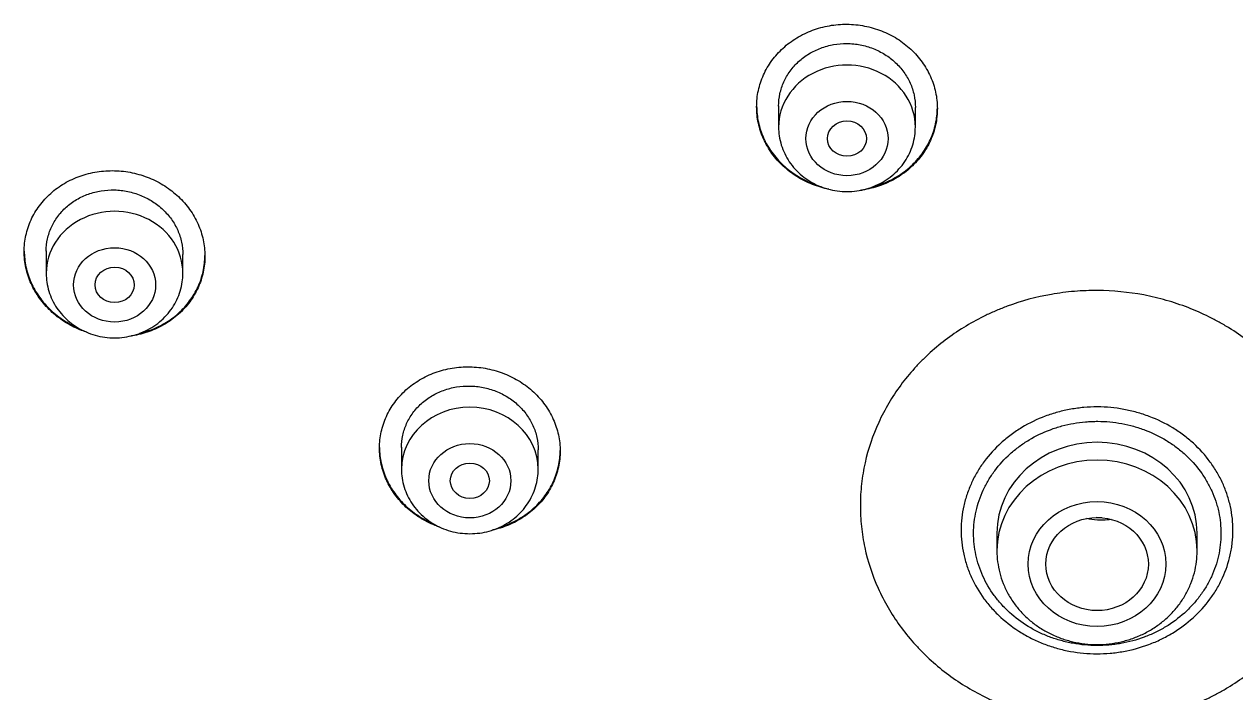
# Model space of a CAD drawing. Header units: millimetres. Extents: x 976 to 9349, y -1578 to 2211.
# Drawn here: x 2935.168 to 2937.648, y 982.156 to 983.525 of the extents above; entities that cross this region are included whole.
import ezdxf

# ---------------------------------------------------------------- set-up
doc = ezdxf.new("R2010")
doc.units = ezdxf.units.MM
doc.layers.add('Wbudowane', color=175, linetype='Continuous')

# ---------------------------------------------------------------- blocks, each defined once
blk = doc.blocks.new('Z$W@#21058')
for p, q in [((18.665, 139.4765), (18.665, 139.4332)), ((18.945, 139.4332), (18.945, 139.4735)), ((17.1652, 139.1795), (17.1652, 139.1338)), ((17.4452, 139.1338), (17.4452, 139.1721)), ((17.8927, 138.7776), (17.8927, 138.7328)), ((18.1727, 138.7328), (18.1727, 138.7725)), ((19.112, 138.602), (19.112, 138.5657)), ((19.522, 138.5657), (19.522, 138.602))]:
    blk.add_line(p, q)
for centre, major_axis, start_param, end_param in [((18.805, 139.4332), (0.14, 0), 0, 3.141593), ((17.3052, 139.1338), (0.14, 0), 0, 3.141593), ((18.0327, 138.7328), (-0.14, 0), 3.141598, 6.283185), ((19.317, 138.602), (-0.205, 0), 3.141593, 6.283185), ((19.317, 138.5657), (-0.205, 0), 3.141593, 6.283185)]:
    blk.add_ellipse(centre, major_axis=major_axis, ratio=0.906308, start_param=start_param, end_param=end_param)
for centre, major_axis, ratio in [((18.805, 139.4096), (0.084, 0), 0.906308), ((18.805, 139.4095), (0.04, 0), 0.90637), ((17.3052, 139.1101), (-0.084, 0), 0.906308), ((17.3054, 139.11), (0.0401, -0.0003), 0.905509), ((18.0327, 138.7092), (0.084, 0), 0.906308), ((18.0327, 138.7092), (0.04, 0), 0.906246), ((19.317, 138.5386), (-0.141, 0), 0.906308), ((19.3171, 138.5385), (0.105, -0.0002), 0.90652)]:
    blk.add_ellipse(centre, major_axis=major_axis, ratio=ratio)
for points, knots in [([(18.62, 139.4745), (18.62, 139.4858), (18.6212, 139.4969), (18.6247, 139.5132), (18.6262, 139.5186), (18.6297, 139.5293), (18.6318, 139.5347), (18.6387, 139.5501), (18.6444, 139.5599), (18.6545, 139.5737), (18.6581, 139.5782), (18.6659, 139.5868), (18.6699, 139.5909), (18.6827, 139.6026), (18.6921, 139.6096), (18.7072, 139.6188), (18.7125, 139.6217), (18.7232, 139.6269), (18.7341, 139.6315), (18.7455, 139.6352), (18.7571, 139.6383), (18.763, 139.6396), (18.7809, 139.6428), (18.7929, 139.6437), (18.811, 139.6436), (18.8171, 139.6432), (18.8292, 139.642), (18.8352, 139.6411), (18.853, 139.6377), (18.8646, 139.6343), (18.8814, 139.6278), (18.8869, 139.6253), (18.8976, 139.6199), (18.9028, 139.617), (18.9178, 139.6075), (18.9272, 139.6004), (18.9444, 139.5843), (18.9521, 139.5756), (18.9621, 139.5616), (18.9652, 139.5568), (18.971, 139.5469), (18.9736, 139.5417), (18.9806, 139.5262), (18.9841, 139.5155), (18.9876, 139.499), (18.9885, 139.4935), (18.9897, 139.4823), (18.99, 139.4767), (18.99, 139.46), (18.9888, 139.4489), (18.9853, 139.4324), (18.9838, 139.4269), (18.9803, 139.4163), (18.9762, 139.4058), (18.9711, 139.3958), (18.9654, 139.386), (18.9623, 139.3812), (18.9521, 139.3672), (18.9445, 139.3587), (18.9317, 139.347), (18.9272, 139.3433), (18.9178, 139.3362), (18.9129, 139.3329), (18.8978, 139.3237), (18.8871, 139.3186), (18.8704, 139.3123), (18.8646, 139.3104), (18.8529, 139.3073), (18.8471, 139.306), (18.8382, 139.3044), (18.8353, 139.304), (18.8323, 139.3036)], [0, 0, 0, 0, 0.043013, 0.043013, 0.064519, 0.064519, 0.086026, 0.086026, 0.129039, 0.129039, 0.150545, 0.150545, 0.172052, 0.172052, 0.215065, 0.215065, 0.236571, 0.236571, 0.258078, 0.279584, 0.279584, 0.301091, 0.301091, 0.344104, 0.344104, 0.36561, 0.36561, 0.387117, 0.387117, 0.43013, 0.43013, 0.451636, 0.451636, 0.473143, 0.473143, 0.516156, 0.516156, 0.559169, 0.559169, 0.580675, 0.580675, 0.602182, 0.602182, 0.645195, 0.645195, 0.666701, 0.666701, 0.688208, 0.688208, 0.731221, 0.731221, 0.752727, 0.752727, 0.774233, 0.79574, 0.79574, 0.817246, 0.817246, 0.860259, 0.860259, 0.881766, 0.881766, 0.903272, 0.903272, 0.946285, 0.946285, 0.967792, 0.967792, 0.989298, 0.989298, 1, 1, 1, 1]), ([(18.665, 139.4762), (18.665, 139.4846), (18.6659, 139.493), (18.6686, 139.5054), (18.6697, 139.5096), (18.6723, 139.5176), (18.6754, 139.5256), (18.6793, 139.5331), (18.6836, 139.5406), (18.686, 139.5442), (18.6937, 139.5548), (18.6995, 139.5612), (18.7091, 139.5701), (18.7125, 139.5729), (18.7197, 139.5782), (18.7234, 139.5808), (18.7348, 139.5877), (18.7428, 139.5916), (18.7555, 139.5963), (18.7599, 139.5978), (18.7687, 139.6001), (18.7732, 139.6011), (18.7866, 139.6035), (18.7957, 139.6042), (18.8095, 139.6041), (18.8141, 139.6038), (18.8233, 139.6029), (18.8323, 139.6016), (18.8411, 139.5995), (18.8499, 139.597), (18.8543, 139.5955), (18.867, 139.5905), (18.8751, 139.5864), (18.8865, 139.5793), (18.8902, 139.5767), (18.8973, 139.5713), (18.9007, 139.5684), (18.9104, 139.5594), (18.9162, 139.5528), (18.9239, 139.5422), (18.9263, 139.5385), (18.9306, 139.531), (18.9345, 139.5233), (18.9376, 139.5153), (18.9402, 139.5072), (18.9414, 139.5031), (18.9441, 139.4905), (18.945, 139.4821), (18.945, 139.4735)], [0, 0, 0, 0, 0.062398, 0.062398, 0.093652, 0.093652, 0.124905, 0.156158, 0.156158, 0.187412, 0.187412, 0.249919, 0.249919, 0.281172, 0.281172, 0.312425, 0.312425, 0.374932, 0.374932, 0.406186, 0.406186, 0.437439, 0.437439, 0.499946, 0.499946, 0.531199, 0.531199, 0.562453, 0.593706, 0.593706, 0.624959, 0.624959, 0.687466, 0.687466, 0.718719, 0.718719, 0.749973, 0.749973, 0.81248, 0.81248, 0.843733, 0.843733, 0.874986, 0.90624, 0.90624, 0.937493, 0.937493, 1, 1, 1, 1]), ([(18.62, 139.4756), (18.6201, 139.4647), (18.6213, 139.454), (18.6247, 139.4379), (18.6262, 139.4325), (18.6297, 139.4217), (18.6318, 139.4164), (18.6387, 139.4008), (18.6444, 139.3909), (18.6545, 139.3769), (18.6581, 139.3724), (18.6658, 139.3636), (18.6699, 139.3594), (18.6827, 139.3475), (18.692, 139.3403), (18.7071, 139.3308), (18.7124, 139.3278), (18.7231, 139.3225), (18.7317, 139.3186), (18.7406, 139.3154), (18.744, 139.3143)], [0, 0, 0, 0, 0.154669, 0.154669, 0.234529, 0.234529, 0.314389, 0.314389, 0.474109, 0.474109, 0.553969, 0.553969, 0.633829, 0.633829, 0.793549, 0.793549, 0.873409, 0.873409, 0.95327, 1, 1, 1, 1]), ([(18.7675, 139.3059), (18.7621, 139.307), (18.7567, 139.3083), (18.7456, 139.3115), (18.7399, 139.3135), (18.723, 139.32), (18.7124, 139.3254), (18.6973, 139.3348), (18.6924, 139.3382), (18.683, 139.3454), (18.6785, 139.3492), (18.6657, 139.3612), (18.658, 139.3698), (18.6479, 139.3839), (18.6448, 139.3888), (18.639, 139.3987), (18.6339, 139.4088), (18.6298, 139.4193), (18.6263, 139.43), (18.6248, 139.4355), (18.6212, 139.4521), (18.62, 139.4633), (18.62, 139.4745)], [0, 0, 0, 0, 0.065763, 0.065763, 0.137627, 0.137627, 0.281356, 0.281356, 0.35322, 0.35322, 0.425085, 0.425085, 0.568813, 0.568813, 0.640678, 0.640678, 0.712542, 0.784407, 0.784407, 0.856271, 0.856271, 1, 1, 1, 1]), ([(18.8571, 139.3106), (18.8634, 139.3122), (18.8696, 139.3142), (18.8812, 139.3185), (18.8868, 139.3209), (18.8975, 139.326), (18.9027, 139.3289), (18.9177, 139.338), (18.9271, 139.345), (18.9401, 139.3568), (18.9441, 139.3609), (18.9518, 139.3695), (18.959, 139.3783), (18.9652, 139.3879), (18.971, 139.3977), (18.9736, 139.4028), (18.9805, 139.4182), (18.984, 139.4288), (18.9876, 139.4452), (18.9885, 139.4508), (18.9897, 139.4616), (18.99, 139.4669), (18.99, 139.4722)], [0, 0, 0, 0, 0.083276, 0.083276, 0.160044, 0.160044, 0.236813, 0.236813, 0.390349, 0.390349, 0.467117, 0.467117, 0.543885, 0.620653, 0.620653, 0.697422, 0.697422, 0.850958, 0.850958, 0.927726, 0.927726, 1, 1, 1, 1]), ([(18.665, 139.4332), (18.665, 139.4265), (18.6659, 139.4151), (18.6701, 139.3961), (18.677, 139.3787), (18.6865, 139.3619), (18.6985, 139.3467), (18.7127, 139.3332), (18.7287, 139.3218), (18.7464, 139.3127), (18.7653, 139.306), (18.785, 139.302), (18.8051, 139.3006), (18.8253, 139.302), (18.845, 139.3061), (18.8639, 139.3128), (18.8815, 139.322), (18.8976, 139.3335), (18.9118, 139.347), (18.9237, 139.3622), (18.9332, 139.3791), (18.9401, 139.3966), (18.9441, 139.4154), (18.945, 139.4267), (18.945, 139.4332)], [0, 0, 0, 0, 0.043723, 0.08855, 0.133515, 0.178674, 0.224062, 0.269684, 0.315523, 0.361546, 0.407709, 0.453968, 0.500279, 0.546601, 0.592892, 0.639107, 0.685199, 0.73112, 0.776832, 0.822308, 0.867548, 0.912577, 0.957444, 1, 1, 1, 1]), ([(17.1202, 139.1784), (17.1202, 139.1897), (17.1214, 139.2007), (17.125, 139.2169), (17.1264, 139.2223), (17.13, 139.2329), (17.132, 139.2382), (17.139, 139.2534), (17.1447, 139.2631), (17.1548, 139.2767), (17.1584, 139.2811), (17.1662, 139.2896), (17.1703, 139.2936), (17.1831, 139.3051), (17.1924, 139.3119), (17.2076, 139.3208), (17.2129, 139.3236), (17.2235, 139.3285), (17.2345, 139.333), (17.2458, 139.3364), (17.2574, 139.3394), (17.2634, 139.3406), (17.2813, 139.3434), (17.2932, 139.3441), (17.3113, 139.3437), (17.3174, 139.3433), (17.3295, 139.3418), (17.3355, 139.3409), (17.3533, 139.3371), (17.3648, 139.3336), (17.3816, 139.3268), (17.3871, 139.3243), (17.3978, 139.3187), (17.403, 139.3157), (17.418, 139.3061), (17.4274, 139.2989), (17.4446, 139.2826), (17.4523, 139.2738), (17.4623, 139.2597), (17.4654, 139.2549), (17.4712, 139.2449), (17.4738, 139.2397), (17.4808, 139.2241), (17.4843, 139.2134), (17.4878, 139.197), (17.4887, 139.1914), (17.4899, 139.1802), (17.4902, 139.1746), (17.4902, 139.158), (17.4891, 139.1469), (17.4855, 139.1306), (17.484, 139.1251), (17.4805, 139.1145), (17.4764, 139.1042), (17.4713, 139.0943), (17.4656, 139.0846), (17.4624, 139.0798), (17.4523, 139.0661), (17.4446, 139.0577), (17.4318, 139.0462), (17.4273, 139.0426), (17.4179, 139.0357), (17.413, 139.0325), (17.3979, 139.0236), (17.3872, 139.0186), (17.3704, 139.0127), (17.3647, 139.0109), (17.353, 139.008), (17.3472, 139.0068), (17.3403, 139.0057), (17.3393, 139.0055), (17.3383, 139.0054)], [0, 0, 0, 0, 0.043324, 0.043324, 0.064987, 0.064987, 0.086649, 0.086649, 0.129973, 0.129973, 0.151636, 0.151636, 0.173298, 0.173298, 0.216622, 0.216622, 0.238285, 0.238285, 0.259947, 0.281609, 0.281609, 0.303271, 0.303271, 0.346596, 0.346596, 0.368258, 0.368258, 0.38992, 0.38992, 0.433245, 0.433245, 0.454907, 0.454907, 0.476569, 0.476569, 0.519894, 0.519894, 0.563218, 0.563218, 0.584881, 0.584881, 0.606543, 0.606543, 0.649867, 0.649867, 0.67153, 0.67153, 0.693192, 0.693192, 0.736516, 0.736516, 0.758179, 0.758179, 0.779841, 0.801503, 0.801503, 0.823165, 0.823165, 0.86649, 0.86649, 0.888152, 0.888152, 0.909814, 0.909814, 0.953139, 0.953139, 0.974801, 0.974801, 0.996463, 0.996463, 1, 1, 1, 1]), ([(17.1652, 139.1792), (17.1652, 139.1876), (17.1661, 139.1959), (17.1688, 139.2083), (17.1699, 139.2124), (17.1726, 139.2204), (17.1757, 139.2283), (17.1796, 139.2358), (17.1839, 139.2431), (17.1863, 139.2467), (17.1939, 139.2571), (17.1998, 139.2634), (17.2094, 139.2721), (17.2128, 139.2748), (17.22, 139.28), (17.2237, 139.2825), (17.2351, 139.2892), (17.2432, 139.293), (17.2559, 139.2975), (17.2602, 139.2988), (17.269, 139.301), (17.2735, 139.3019), (17.2869, 139.3041), (17.296, 139.3047), (17.3145, 139.3042), (17.3236, 139.3031), (17.337, 139.3003), (17.3414, 139.2992), (17.3502, 139.2965), (17.3545, 139.295), (17.3673, 139.2898), (17.3753, 139.2857), (17.3867, 139.2784), (17.3904, 139.2758), (17.3975, 139.2702), (17.4009, 139.2673), (17.4106, 139.2582), (17.4164, 139.2516), (17.4241, 139.2408), (17.4265, 139.2371), (17.4308, 139.2296), (17.4347, 139.2219), (17.4378, 139.2139), (17.4405, 139.2058), (17.4416, 139.2016), (17.4443, 139.1891), (17.4452, 139.1806), (17.4452, 139.1721)], [0, 0, 0, 0, 0.06239, 0.06239, 0.093644, 0.093644, 0.124898, 0.156151, 0.156151, 0.187405, 0.187405, 0.249912, 0.249912, 0.281166, 0.281166, 0.31242, 0.31242, 0.374927, 0.374927, 0.406181, 0.406181, 0.437434, 0.437434, 0.499942, 0.499942, 0.562449, 0.562449, 0.593702, 0.593702, 0.624956, 0.624956, 0.687463, 0.687463, 0.718717, 0.718717, 0.749971, 0.749971, 0.812478, 0.812478, 0.843732, 0.843732, 0.874985, 0.906239, 0.906239, 0.937493, 0.937493, 1, 1, 1, 1]), ([(17.1202, 139.1794), (17.1203, 139.1685), (17.1215, 139.1578), (17.125, 139.1417), (17.1264, 139.1363), (17.1299, 139.1255), (17.132, 139.1201), (17.139, 139.1045), (17.1447, 139.0946), (17.1547, 139.0804), (17.1583, 139.0758), (17.1661, 139.067), (17.1701, 139.0627), (17.1829, 139.0507), (17.1922, 139.0434), (17.2074, 139.0337), (17.2126, 139.0306), (17.2222, 139.0256), (17.2266, 139.0236), (17.231, 139.0217)], [0, 0, 0, 0, 0.16515, 0.16515, 0.250295, 0.250295, 0.335439, 0.335439, 0.505729, 0.505729, 0.590873, 0.590873, 0.676018, 0.676018, 0.846307, 0.846307, 0.931452, 0.931452, 1, 1, 1, 1]), ([(17.2469, 139.0137), (17.2427, 139.015), (17.2385, 139.0166), (17.2232, 139.0228), (17.2126, 139.0283), (17.1976, 139.0379), (17.1927, 139.0413), (17.1832, 139.0487), (17.1788, 139.0526), (17.166, 139.0647), (17.1583, 139.0734), (17.1482, 139.0876), (17.145, 139.0925), (17.1393, 139.1025), (17.1341, 139.1126), (17.13, 139.1232), (17.1265, 139.1339), (17.125, 139.1394), (17.1214, 139.156), (17.1202, 139.1672), (17.1202, 139.1784)], [0, 0, 0, 0, 0.0571061, 0.0571061, 0.2142551, 0.2142551, 0.2928296, 0.2928296, 0.3714041, 0.3714041, 0.528553, 0.528553, 0.6071275, 0.6071275, 0.685702, 0.7642765, 0.7642765, 0.842851, 0.842851, 1, 1, 1, 1]), ([(17.3572, 139.0111), (17.3634, 139.0126), (17.3696, 139.0144), (17.3813, 139.0186), (17.3869, 139.0208), (17.3976, 139.0258), (17.4028, 139.0286), (17.4179, 139.0374), (17.4272, 139.0442), (17.4402, 139.0558), (17.4443, 139.0598), (17.452, 139.0682), (17.4592, 139.077), (17.4654, 139.0863), (17.4711, 139.0961), (17.4738, 139.1011), (17.4808, 139.1164), (17.4843, 139.1269), (17.4878, 139.1432), (17.4887, 139.1487), (17.4899, 139.1596), (17.4902, 139.1649), (17.4902, 139.1701)], [0, 0, 0, 0, 0.083353, 0.083353, 0.160079, 0.160079, 0.236804, 0.236804, 0.390256, 0.390256, 0.466982, 0.466982, 0.543708, 0.620434, 0.620434, 0.697159, 0.697159, 0.850611, 0.850611, 0.927337, 0.927337, 1, 1, 1, 1]), ([(17.1652, 139.1338), (17.1652, 139.127), (17.1661, 139.1156), (17.1703, 139.0967), (17.1772, 139.0792), (17.1868, 139.0624), (17.1987, 139.0473), (17.2129, 139.0338), (17.229, 139.0224), (17.2466, 139.0133), (17.2655, 139.0066), (17.2852, 139.0025), (17.3053, 139.0012), (17.3255, 139.0026), (17.3452, 139.0067), (17.3641, 139.0134), (17.3818, 139.0226), (17.3978, 139.034), (17.412, 139.0476), (17.4239, 139.0628), (17.4334, 139.0796), (17.4403, 139.0971), (17.4443, 139.116), (17.4452, 139.1272), (17.4452, 139.1338)], [0, 0, 0, 0, 0.043723, 0.08855, 0.133515, 0.178674, 0.224062, 0.269684, 0.315523, 0.361546, 0.407709, 0.453968, 0.500279, 0.546601, 0.592892, 0.639107, 0.685199, 0.73112, 0.776832, 0.822308, 0.867548, 0.912577, 0.957444, 1, 1, 1, 1]), ([(19.801, 138.6523), (19.8009, 138.623), (19.7977, 138.5943), (19.7883, 138.5519), (19.7844, 138.5379), (19.7775, 138.5171), (19.7749, 138.5102), (19.7695, 138.4964), (19.7666, 138.4897), (19.7513, 138.4563), (19.7363, 138.4309), (19.7143, 138.401), (19.7097, 138.3951), (19.7002, 138.3835), (19.6952, 138.3778), (19.68, 138.361), (19.6693, 138.3503), (19.6357, 138.3199), (19.6113, 138.3017), (19.5781, 138.2817), (19.5713, 138.2779), (19.5576, 138.2705), (19.5507, 138.2669), (19.5297, 138.2568), (19.5011, 138.2447), (19.4714, 138.2352), (19.4486, 138.229), (19.4409, 138.2271), (19.4255, 138.2237), (19.4177, 138.2221), (19.3786, 138.2153), (19.3471, 138.2127), (19.2998, 138.213), (19.2839, 138.2138), (19.2601, 138.2161), (19.2522, 138.217), (19.2364, 138.2193), (19.2286, 138.2206), (19.1898, 138.2279), (19.1597, 138.2365), (19.1231, 138.2506), (19.1158, 138.2535), (19.1014, 138.2599), (19.0942, 138.2632), (19.0732, 138.2736), (19.0597, 138.2812), (19.0204, 138.3055), (18.9959, 138.324), (18.9678, 138.35), (18.9623, 138.3553), (18.9516, 138.3661), (18.9465, 138.3717), (18.9315, 138.3885), (18.9127, 138.4119), (18.8965, 138.4368), (18.8816, 138.4625), (18.8748, 138.4758), (18.8566, 138.5162), (18.8476, 138.5438), (18.8399, 138.5794), (18.8386, 138.5865), (18.8363, 138.6009), (18.8353, 138.6082), (18.833, 138.63), (18.8316, 138.6591), (18.8332, 138.6882), (18.8365, 138.7173), (18.8389, 138.7317), (18.8483, 138.7741), (18.8576, 138.8017), (18.876, 138.8418), (18.8829, 138.855), (18.898, 138.8805), (18.9143, 138.9052), (18.9332, 138.9282), (18.9483, 138.9449), (18.9535, 138.9503), (18.9642, 138.961), (18.9698, 138.9663), (18.9981, 138.9919), (19.0226, 139.01), (19.0621, 139.0338), (19.0757, 139.0411), (19.0967, 139.0513), (19.1039, 139.0545), (19.1183, 139.0606), (19.1256, 139.0635), (19.1623, 139.0771), (19.1925, 139.0853), (19.2314, 139.092), (19.2392, 139.0932), (19.2549, 139.0953), (19.2629, 139.0961), (19.2867, 139.0981), (19.3025, 139.0987), (19.3499, 139.0983), (19.3813, 139.0953), (19.4204, 139.0879), (19.4282, 139.0862), (19.4436, 139.0826), (19.4513, 139.0806), (19.474, 139.0741), (19.5037, 139.0642), (19.5322, 139.0516), (19.5532, 139.0412), (19.5601, 139.0376), (19.5737, 139.03), (19.5805, 139.026), (19.6135, 139.0056), (19.6379, 138.9871), (19.6713, 138.9562), (19.6819, 138.9454), (19.6971, 138.9283), (19.702, 138.9225), (19.7114, 138.9108), (19.7159, 138.9048), (19.7378, 138.8746), (19.7526, 138.849), (19.7677, 138.8154), (19.7706, 138.8086), (19.7759, 138.7948), (19.7784, 138.7878), (19.7852, 138.7669), (19.789, 138.7529), (19.7981, 138.7103), (19.8011, 138.6815), (19.801, 138.6523)], [0, 0, 0, 0, 0.03125, 0.03125, 0.046875, 0.046875, 0.054688, 0.054688, 0.0625, 0.0625, 0.09375, 0.09375, 0.101562, 0.101562, 0.109375, 0.109375, 0.125, 0.125, 0.15625, 0.15625, 0.164062, 0.164062, 0.171875, 0.171875, 0.1875, 0.203125, 0.203125, 0.210937, 0.210937, 0.21875, 0.21875, 0.25, 0.25, 0.265625, 0.265625, 0.273437, 0.273437, 0.28125, 0.28125, 0.3125, 0.3125, 0.320312, 0.320312, 0.328125, 0.328125, 0.34375, 0.34375, 0.375, 0.375, 0.382812, 0.382812, 0.390625, 0.390625, 0.40625, 0.421875, 0.421875, 0.4375, 0.4375, 0.46875, 0.46875, 0.476562, 0.476562, 0.484375, 0.484375, 0.5, 0.515625, 0.515625, 0.53125, 0.53125, 0.5625, 0.5625, 0.578125, 0.578125, 0.59375, 0.609375, 0.609375, 0.617187, 0.617187, 0.625, 0.625, 0.65625, 0.65625, 0.671875, 0.671875, 0.679687, 0.679687, 0.6875, 0.6875, 0.71875, 0.71875, 0.726562, 0.726562, 0.734375, 0.734375, 0.75, 0.75, 0.78125, 0.78125, 0.789062, 0.789062, 0.796875, 0.796875, 0.8125, 0.828125, 0.828125, 0.835937, 0.835937, 0.84375, 0.84375, 0.875, 0.875, 0.890625, 0.890625, 0.898437, 0.898437, 0.90625, 0.90625, 0.9375, 0.9375, 0.945312, 0.945312, 0.953125, 0.953125, 0.96875, 0.96875, 1, 1, 1, 1]), ([(17.8477, 138.776), (17.8477, 138.7872), (17.8489, 138.7982), (17.8524, 138.8144), (17.8539, 138.8197), (17.8574, 138.8303), (17.8595, 138.8356), (17.8664, 138.8509), (17.8721, 138.8605), (17.8822, 138.8741), (17.8858, 138.8786), (17.8936, 138.8871), (17.8977, 138.8911), (17.9105, 138.9026), (17.9198, 138.9095), (17.935, 138.9185), (17.9402, 138.9213), (17.9509, 138.9263), (17.9618, 138.9309), (17.9732, 138.9344), (17.9848, 138.9374), (17.9907, 138.9387), (18.0086, 138.9416), (18.0206, 138.9425), (18.0387, 138.9422), (18.0448, 138.9418), (18.0569, 138.9405), (18.0629, 138.9396), (18.0807, 138.936), (18.0922, 138.9326), (18.109, 138.926), (18.1146, 138.9235), (18.1253, 138.9181), (18.1304, 138.9151), (18.1455, 138.9057), (18.1548, 138.8985), (18.1721, 138.8824), (18.1797, 138.8738), (18.1898, 138.8598), (18.1929, 138.855), (18.1986, 138.8451), (18.2013, 138.84), (18.2082, 138.8245), (18.2117, 138.8139), (18.2153, 138.7976), (18.2162, 138.792), (18.2174, 138.7809), (18.2177, 138.7753), (18.2177, 138.7587), (18.2165, 138.7478), (18.213, 138.7314), (18.2115, 138.726), (18.208, 138.7155), (18.2039, 138.7051), (18.1988, 138.6952), (18.1931, 138.6855), (18.1899, 138.6808), (18.1798, 138.667), (18.1721, 138.6586), (18.1593, 138.6471), (18.1548, 138.6434), (18.1454, 138.6365), (18.1405, 138.6333), (18.1254, 138.6243), (18.1148, 138.6193), (18.098, 138.6132), (18.0922, 138.6114), (18.0837, 138.6091), (18.081, 138.6085), (18.0783, 138.6079)], [0, 0, 0, 0, 0.0439921, 0.0439921, 0.0659882, 0.0659882, 0.0879843, 0.0879843, 0.1319764, 0.1319764, 0.1539725, 0.1539725, 0.1759685, 0.1759685, 0.2199606, 0.2199606, 0.2419567, 0.2419567, 0.2639528, 0.2859488, 0.2859488, 0.3079449, 0.3079449, 0.351937, 0.351937, 0.3739331, 0.3739331, 0.3959292, 0.3959292, 0.4399213, 0.4399213, 0.4619174, 0.4619174, 0.4839134, 0.4839134, 0.5279055, 0.5279055, 0.5718977, 0.5718977, 0.5938937, 0.5938937, 0.6158898, 0.6158898, 0.6598819, 0.6598819, 0.681878, 0.681878, 0.7038741, 0.7038741, 0.7478662, 0.7478662, 0.7698623, 0.7698623, 0.7918583, 0.8138544, 0.8138544, 0.8358505, 0.8358505, 0.8798426, 0.8798426, 0.9018386, 0.9018386, 0.9238347, 0.9238347, 0.9678268, 0.9678268, 0.9898229, 0.9898229, 1, 1, 1, 1]), ([(17.8927, 138.7773), (17.8927, 138.7856), (17.8936, 138.7939), (17.8962, 138.8062), (17.8974, 138.8104), (17.9, 138.8183), (17.9031, 138.8262), (17.907, 138.8337), (17.9113, 138.841), (17.9137, 138.8446), (17.9214, 138.855), (17.9272, 138.8614), (17.9369, 138.8701), (17.9402, 138.8728), (17.9474, 138.8781), (17.9511, 138.8805), (17.9625, 138.8873), (17.9706, 138.8911), (17.9833, 138.8957), (17.9876, 138.8971), (17.9964, 138.8994), (18.0009, 138.9003), (18.0143, 138.9026), (18.0234, 138.9032), (18.0372, 138.903), (18.0418, 138.9027), (18.0509, 138.9018), (18.0599, 138.9004), (18.0688, 138.8982), (18.0776, 138.8956), (18.082, 138.8941), (18.0947, 138.8891), (18.1027, 138.885), (18.1141, 138.8779), (18.1178, 138.8753), (18.125, 138.8698), (18.1284, 138.8669), (18.1381, 138.8579), (18.1439, 138.8514), (18.1515, 138.8408), (18.1539, 138.8371), (18.1583, 138.8296), (18.1622, 138.822), (18.1653, 138.8141), (18.1679, 138.806), (18.1691, 138.8019), (18.1718, 138.7894), (18.1727, 138.781), (18.1727, 138.7725)], [0, 0, 0, 0, 0.0623933, 0.0623933, 0.0936469, 0.0936469, 0.1249004, 0.156154, 0.156154, 0.1874075, 0.1874075, 0.2499147, 0.2499147, 0.2811682, 0.2811682, 0.3124218, 0.3124218, 0.3749289, 0.3749289, 0.4061824, 0.4061824, 0.437436, 0.437436, 0.4999431, 0.4999431, 0.5311967, 0.5311967, 0.5624502, 0.5937038, 0.5937038, 0.6249573, 0.6249573, 0.6874644, 0.6874644, 0.718718, 0.718718, 0.7499716, 0.7499716, 0.8124787, 0.8124787, 0.8437322, 0.8437322, 0.8749858, 0.9062393, 0.9062393, 0.9374929, 0.9374929, 1, 1, 1, 1]), ([(19.0388, 138.6081), (19.0388, 138.6247), (19.0406, 138.6413), (19.0452, 138.6617), (19.0462, 138.6657), (19.0484, 138.6738), (19.0497, 138.6778), (19.0537, 138.6896), (19.0598, 138.7051), (19.0676, 138.72), (19.0741, 138.7309), (19.0763, 138.7345), (19.0811, 138.7416), (19.0835, 138.7452), (19.0963, 138.7624), (19.1078, 138.7751), (19.1271, 138.7925), (19.1339, 138.7981), (19.1481, 138.8086), (19.1554, 138.8135), (19.1782, 138.8272), (19.1942, 138.8349), (19.2195, 138.8444), (19.2282, 138.8472), (19.2456, 138.8519), (19.2633, 138.8559), (19.2812, 138.8583), (19.2993, 138.8598), (19.3084, 138.8602), (19.336, 138.8602), (19.3541, 138.8585), (19.3807, 138.8536), (19.3895, 138.8516), (19.4026, 138.8479), (19.407, 138.8466), (19.4156, 138.8438), (19.4199, 138.8423), (19.4409, 138.8343), (19.4569, 138.8265), (19.4758, 138.815), (19.4795, 138.8126), (19.4869, 138.8077), (19.4905, 138.8051), (19.5011, 138.7971), (19.5078, 138.7916), (19.5271, 138.774), (19.5386, 138.7613), (19.5512, 138.744), (19.5537, 138.7404), (19.5584, 138.7333), (19.5606, 138.7297), (19.567, 138.7187), (19.5748, 138.7038), (19.5809, 138.6883), (19.5848, 138.6764), (19.586, 138.6724), (19.5882, 138.6644), (19.5892, 138.6603), (19.5937, 138.6399), (19.5954, 138.6235), (19.5954, 138.5988), (19.5949, 138.5905), (19.5935, 138.5781), (19.593, 138.574), (19.5916, 138.5658), (19.5908, 138.5617), (19.5863, 138.5415), (19.5811, 138.5257), (19.5706, 138.5028), (19.5666, 138.4952), (19.558, 138.4806), (19.5533, 138.4736), (19.5381, 138.4531), (19.5266, 138.4403), (19.5006, 138.4168), (19.4865, 138.4064), (19.4639, 138.3927), (19.4561, 138.3885), (19.44, 138.3807), (19.4316, 138.3771), (19.4063, 138.3677), (19.389, 138.3629), (19.3667, 138.3589), (19.3622, 138.3582), (19.3531, 138.357), (19.3486, 138.3565), (19.3349, 138.3553), (19.3258, 138.3549), (19.2985, 138.355), (19.2805, 138.3566), (19.2581, 138.3607), (19.2536, 138.3616), (19.2447, 138.3637), (19.2403, 138.3648), (19.2272, 138.3684), (19.2101, 138.374), (19.1938, 138.3811), (19.1817, 138.3869), (19.1777, 138.389), (19.1699, 138.3933), (19.166, 138.3955), (19.147, 138.4071), (19.133, 138.4176), (19.1138, 138.4351), (19.1076, 138.4412), (19.0989, 138.4509), (19.0961, 138.4542), (19.0907, 138.4609), (19.088, 138.4642), (19.0754, 138.4814), (19.0669, 138.496), (19.0582, 138.5151), (19.0565, 138.519), (19.0535, 138.5268), (19.052, 138.5308), (19.0481, 138.5427), (19.0459, 138.5507), (19.0406, 138.5749), (19.0388, 138.5914), (19.0388, 138.6081)], [0, 0, 0, 0, 0.03125, 0.03125, 0.039063, 0.039063, 0.046875, 0.046875, 0.0625, 0.078125, 0.078125, 0.085938, 0.085938, 0.09375, 0.09375, 0.125, 0.125, 0.140625, 0.140625, 0.15625, 0.15625, 0.1875, 0.1875, 0.203125, 0.203125, 0.21875, 0.234375, 0.234375, 0.25, 0.25, 0.28125, 0.28125, 0.296875, 0.296875, 0.304688, 0.304688, 0.3125, 0.3125, 0.34375, 0.34375, 0.351563, 0.351563, 0.359375, 0.359375, 0.375, 0.375, 0.40625, 0.40625, 0.414063, 0.414063, 0.421875, 0.421875, 0.4375, 0.453125, 0.453125, 0.460938, 0.460938, 0.46875, 0.46875, 0.5, 0.5, 0.515625, 0.515625, 0.523438, 0.523438, 0.53125, 0.53125, 0.5625, 0.5625, 0.578125, 0.578125, 0.59375, 0.59375, 0.625, 0.625, 0.65625, 0.65625, 0.671875, 0.671875, 0.6875, 0.6875, 0.71875, 0.71875, 0.726562, 0.726562, 0.734375, 0.734375, 0.75, 0.75, 0.78125, 0.78125, 0.789062, 0.789062, 0.796875, 0.796875, 0.8125, 0.828125, 0.828125, 0.835938, 0.835938, 0.84375, 0.84375, 0.875, 0.875, 0.890625, 0.890625, 0.898438, 0.898438, 0.90625, 0.90625, 0.9375, 0.9375, 0.945313, 0.945313, 0.953125, 0.953125, 0.96875, 0.96875, 1, 1, 1, 1]), ([(19.0642, 138.602), (19.0642, 138.5869), (19.0658, 138.572), (19.0705, 138.5499), (19.0725, 138.5427), (19.0772, 138.5282), (19.0801, 138.5211), (19.0895, 138.5002), (19.0972, 138.487), (19.1087, 138.4713), (19.111, 138.4683), (19.116, 138.4622), (19.1185, 138.4592), (19.1264, 138.4504), (19.132, 138.4448), (19.1495, 138.4289), (19.1622, 138.4193), (19.1794, 138.4088), (19.183, 138.4068), (19.1901, 138.4028), (19.1937, 138.401), (19.2047, 138.3956), (19.2196, 138.3892), (19.2351, 138.3841), (19.247, 138.3808), (19.251, 138.3798), (19.2591, 138.3779), (19.2631, 138.3771), (19.2836, 138.3733), (19.3, 138.3718), (19.3248, 138.3717), (19.333, 138.3721), (19.3455, 138.3731), (19.3497, 138.3736), (19.3579, 138.3747), (19.362, 138.3753), (19.3823, 138.3789), (19.3981, 138.3832), (19.4211, 138.3917), (19.4287, 138.395), (19.4434, 138.402), (19.4505, 138.4058), (19.4712, 138.4182), (19.484, 138.4277), (19.5018, 138.4437), (19.5074, 138.4493), (19.5179, 138.4608), (19.5278, 138.4728), (19.5364, 138.4856), (19.5443, 138.4989), (19.5479, 138.5057), (19.5575, 138.5266), (19.5624, 138.5409), (19.5673, 138.5629), (19.5686, 138.5704), (19.5703, 138.5854), (19.5707, 138.5929), (19.5708, 138.6154), (19.5693, 138.6303), (19.5653, 138.6488), (19.5644, 138.6525), (19.5624, 138.6598), (19.5613, 138.6635), (19.5577, 138.6743), (19.5522, 138.6884), (19.5452, 138.702), (19.5394, 138.7119), (19.5374, 138.7152), (19.5331, 138.7217), (19.5309, 138.7249), (19.5194, 138.7406), (19.509, 138.7522), (19.4915, 138.7682), (19.4854, 138.7732), (19.4758, 138.7805), (19.4725, 138.7828), (19.4658, 138.7873), (19.4624, 138.7895), (19.4452, 138.8), (19.4307, 138.8071), (19.4116, 138.8144), (19.4078, 138.8157), (19.3999, 138.8183), (19.3959, 138.8195), (19.384, 138.8229), (19.376, 138.8247), (19.3517, 138.8292), (19.3353, 138.8307), (19.3144, 138.8308), (19.3102, 138.8307), (19.3019, 138.8304), (19.2978, 138.8301), (19.2854, 138.8291), (19.2691, 138.8269), (19.253, 138.8234), (19.2371, 138.8191), (19.2292, 138.8165), (19.2061, 138.808), (19.1916, 138.801), (19.1709, 138.7886), (19.1642, 138.7841), (19.1512, 138.7745), (19.145, 138.7695), (19.1274, 138.7537), (19.1169, 138.7422), (19.1029, 138.7234), (19.0986, 138.7169), (19.0907, 138.7037), (19.0836, 138.6902), (19.0779, 138.6761), (19.0731, 138.6618), (19.071, 138.6545), (19.066, 138.6322), (19.0643, 138.6172), (19.0642, 138.602)], [0, 0, 0, 0, 0.03125, 0.03125, 0.046875, 0.046875, 0.0625, 0.0625, 0.09375, 0.09375, 0.101563, 0.101563, 0.109375, 0.109375, 0.125, 0.125, 0.15625, 0.15625, 0.164063, 0.164063, 0.171875, 0.171875, 0.1875, 0.203125, 0.203125, 0.210938, 0.210938, 0.21875, 0.21875, 0.25, 0.25, 0.265625, 0.265625, 0.273438, 0.273438, 0.28125, 0.28125, 0.3125, 0.3125, 0.328125, 0.328125, 0.34375, 0.34375, 0.375, 0.375, 0.390625, 0.390625, 0.40625, 0.421875, 0.421875, 0.4375, 0.4375, 0.46875, 0.46875, 0.484375, 0.484375, 0.5, 0.5, 0.53125, 0.53125, 0.539063, 0.539063, 0.546875, 0.546875, 0.5625, 0.578125, 0.578125, 0.585938, 0.585938, 0.59375, 0.59375, 0.625, 0.625, 0.640625, 0.640625, 0.648438, 0.648438, 0.65625, 0.65625, 0.6875, 0.6875, 0.695313, 0.695313, 0.703125, 0.703125, 0.71875, 0.71875, 0.75, 0.75, 0.757813, 0.757813, 0.765625, 0.765625, 0.78125, 0.796875, 0.796875, 0.8125, 0.8125, 0.84375, 0.84375, 0.859375, 0.859375, 0.875, 0.875, 0.90625, 0.90625, 0.921875, 0.921875, 0.9375, 0.953125, 0.953125, 0.96875, 0.96875, 1, 1, 1, 1]), ([(17.8477, 138.7771), (17.8478, 138.7662), (17.849, 138.7555), (17.8524, 138.7396), (17.8539, 138.7342), (17.8574, 138.7235), (17.8595, 138.7182), (17.8664, 138.7027), (17.8721, 138.6928), (17.8822, 138.6788), (17.8858, 138.6743), (17.8935, 138.6655), (17.8976, 138.6614), (17.9104, 138.6494), (17.9197, 138.6423), (17.9349, 138.6327), (17.9401, 138.6297), (17.9492, 138.6251), (17.9531, 138.6233), (17.957, 138.6216)], [0, 0, 0, 0, 0.166382, 0.166382, 0.252224, 0.252224, 0.338065, 0.338065, 0.509748, 0.509748, 0.59559, 0.59559, 0.681432, 0.681432, 0.853115, 0.853115, 0.938956, 0.938956, 1, 1, 1, 1]), ([(17.9711, 138.6142), (17.968, 138.6152), (17.965, 138.6163), (17.9507, 138.622), (17.9401, 138.6273), (17.9251, 138.6368), (17.9202, 138.6402), (17.9107, 138.6474), (17.9062, 138.6512), (17.8934, 138.6632), (17.8858, 138.6718), (17.8756, 138.6859), (17.8725, 138.6907), (17.8667, 138.7006), (17.8616, 138.7107), (17.8575, 138.7211), (17.854, 138.7318), (17.8525, 138.7372), (17.8489, 138.7537), (17.8477, 138.7648), (17.8477, 138.776)], [0, 0, 0, 0, 0.042578, 0.042578, 0.202148, 0.202148, 0.281934, 0.281934, 0.361719, 0.361719, 0.521289, 0.521289, 0.601074, 0.601074, 0.680859, 0.760645, 0.760645, 0.84043, 0.84043, 1, 1, 1, 1]), ([(18.0942, 138.6141), (18.0973, 138.6151), (18.1003, 138.6161), (18.1089, 138.6192), (18.1144, 138.6215), (18.1252, 138.6265), (18.1303, 138.6293), (18.1454, 138.6382), (18.1547, 138.6451), (18.1677, 138.6567), (18.1718, 138.6608), (18.1795, 138.6692), (18.1867, 138.678), (18.1929, 138.6873), (18.1986, 138.697), (18.2012, 138.7021), (18.2082, 138.7174), (18.2117, 138.7279), (18.2153, 138.7441), (18.2162, 138.7496), (18.2174, 138.7604), (18.2176, 138.7656), (18.2177, 138.7708)], [0, 0, 0, 0, 0.042749, 0.042749, 0.122901, 0.122901, 0.203053, 0.203053, 0.363356, 0.363356, 0.443508, 0.443508, 0.523659, 0.603811, 0.603811, 0.683963, 0.683963, 0.844266, 0.844266, 0.924418, 0.924418, 1, 1, 1, 1]), ([(17.8927, 138.7328), (17.8927, 138.7261), (17.8936, 138.7147), (17.8978, 138.6957), (17.9047, 138.6783), (17.9142, 138.6615), (17.9262, 138.6464), (17.9404, 138.6329), (17.9564, 138.6215), (17.9741, 138.6123), (17.993, 138.6057), (18.0127, 138.6016), (18.0328, 138.6003), (18.0529, 138.6016), (18.0727, 138.6057), (18.0915, 138.6124), (18.1092, 138.6216), (18.1253, 138.6331), (18.1394, 138.6466), (18.1514, 138.6618), (18.1609, 138.6787), (18.1678, 138.6962), (18.1718, 138.715), (18.1727, 138.7263), (18.1727, 138.7328)], [0, 0, 0, 0, 0.043723, 0.08855, 0.133515, 0.178674, 0.224062, 0.269684, 0.315523, 0.361546, 0.407709, 0.453968, 0.500279, 0.546601, 0.592892, 0.639107, 0.685199, 0.73112, 0.776832, 0.822308, 0.867548, 0.912577, 0.957444, 1, 1, 1, 1]), ([(19.3463, 138.6299), (19.3408, 138.6292), (19.3351, 138.6287), (19.3217, 138.6284), (19.3139, 138.6288), (19.3026, 138.6303), (19.299, 138.6309), (19.2954, 138.6316)], [0, 0, 0, 0, 0.329174, 0.329174, 0.786313, 0.786313, 1, 1, 1, 1]), ([(19.112, 138.5657), (19.112, 138.5575), (19.113, 138.5435), (19.1173, 138.5202), (19.1245, 138.4984), (19.1346, 138.477), (19.1474, 138.4571), (19.1626, 138.4387), (19.1801, 138.4222), (19.1997, 138.4078), (19.221, 138.3957), (19.2437, 138.386), (19.2675, 138.3791), (19.292, 138.3748), (19.317, 138.3734), (19.3419, 138.3748), (19.3664, 138.3791), (19.3902, 138.386), (19.413, 138.3956), (19.4343, 138.4078), (19.4539, 138.4222), (19.4714, 138.4387), (19.4867, 138.4572), (19.4994, 138.4771), (19.5095, 138.4985), (19.5168, 138.5203), (19.5211, 138.5437), (19.522, 138.5575), (19.522, 138.5657)], [0, 0, 0, 0, 0.036694, 0.07465, 0.112689, 0.150846, 0.189146, 0.227598, 0.266201, 0.304942, 0.3438, 0.382753, 0.421774, 0.460843, 0.499936, 0.539034, 0.578117, 0.617162, 0.656147, 0.695046, 0.733834, 0.772489, 0.810994, 0.849343, 0.887544, 0.925617, 0.963594, 1, 1, 1, 1])]:
    blk.add_open_spline(points, degree=3, knots=knots)
blk.add_open_spline([(19.3268, 138.6333), (19.3229, 138.6333), (19.319, 138.6334), (19.3152, 138.6337)], degree=3)

msp = doc.modelspace()

# ---------------------------------------------------------------- block references
at = {"layer": 'Wbudowane'}
msp.add_blockref('Z$W@#21058', (2918.0473, 843.881), dxfattribs=at)

doc.saveas('drawing.dxf')
